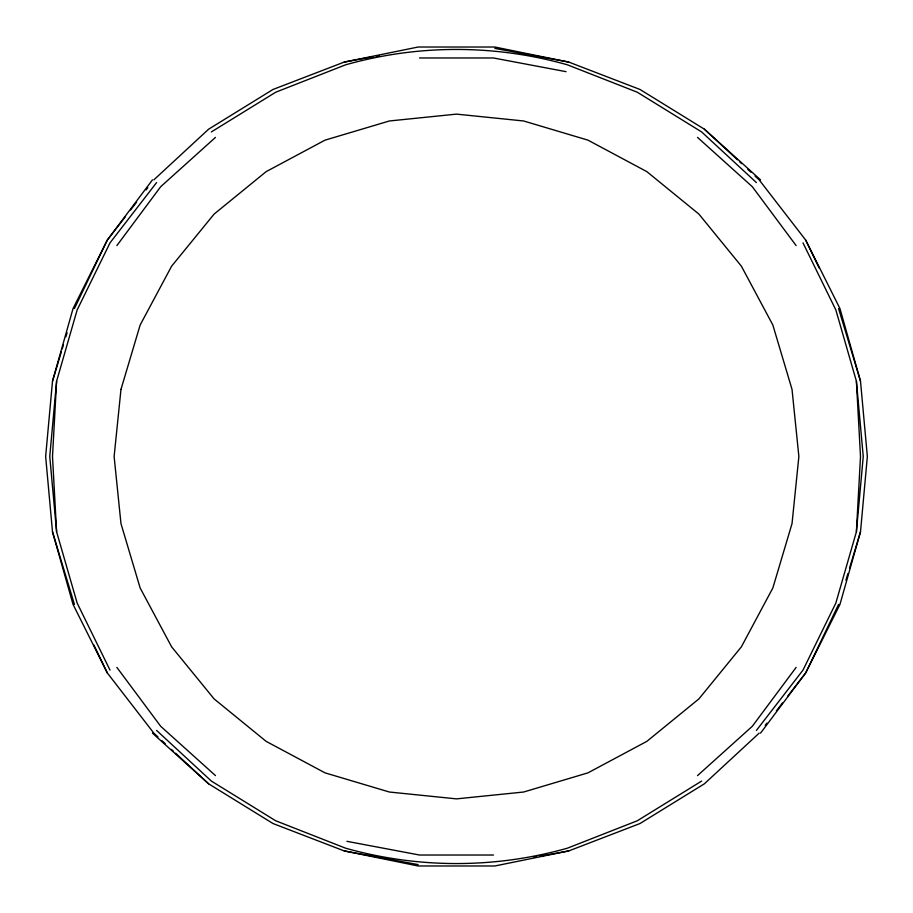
<?xml version="1.0" encoding="UTF-8"?>
<svg xmlns="http://www.w3.org/2000/svg" width="913" height="913" viewBox="0 0 913 913"><rect width="100%" height="100%" fill="white"/><g stroke="black" fill="none" stroke-linecap="round" stroke-linejoin="round"><path stroke-width="1.37" d="M156.579 182.6L110.017 242.858L77.148 309.964L56.606 381.178L52.498 456.5L56.606 531.822L77.148 603.037L110.017 670.142M756.421 730.4L802.984 670.142L835.852 603.037L856.394 531.822L860.503 456.5L856.394 381.178L835.852 309.964L802.984 242.858M152.471 179.861L107.278 240.119L73.04 308.594L52.498 381.178L45.65 456.5L52.498 531.822L73.04 604.406L107.278 672.881L153.841 733.139L157.972 736.962M56.606 381.178L49.759 456.5L56.606 531.822M856.394 531.822L863.242 456.5L856.394 381.178M760.529 733.139L805.723 672.881L839.96 604.406L860.503 531.822L867.35 456.5L860.503 381.178L839.96 308.594L805.723 240.119L759.16 179.861L755.028 176.038M52.498 381.178L61.422 351.608M62.232 348.914L63.454 344.886M65.884 336.817L67.106 332.789M845.895 580.212L847.926 573.49M849.547 568.114L860.503 531.822M74.41 308.594L107.278 240.119L125.389 216.689M838.591 604.406L805.723 672.881L787.611 696.311M116.864 245.597L160.688 186.709L215.468 137.407M796.136 667.403L752.312 726.292L697.532 775.594M130.559 209.99L136.596 202.184M146.08 189.904L147.803 187.667M765.197 725.333L766.92 723.096M776.404 710.816L782.441 703.01M153.841 179.861L208.621 129.19L272.987 89.474L344.201 62.084L418.154 47.02L494.846 47.02L568.799 62.084L640.013 89.474L704.38 129.19L760.529 179.861M759.16 733.139L704.38 783.811L640.013 823.526L568.799 850.916L494.846 865.981L418.154 865.981L344.201 850.916L272.987 823.526L208.621 783.811L152.471 733.139M211.359 131.929L275.726 92.213L345.571 64.823A407.871 407.871 0 0 1 567.43 64.823L637.274 92.213L701.64 131.929L756.421 182.6M701.64 781.072L637.274 820.787L567.43 848.177A407.871 407.871 0 0 1 345.571 848.177L275.726 820.787L211.359 781.072L156.579 730.4M344.201 62.084L373.508 56.663M376.293 56.138L379.089 55.625M533.911 857.375L536.707 856.862M539.492 856.337L568.799 850.916M419.524 57.976L493.477 57.976L566.06 71.671M493.477 855.025L419.524 855.025L346.94 841.33M494.846 48.389L568.799 62.084M344.201 850.916L418.154 864.611M697.532 137.407L752.312 186.709L796.136 245.597M215.468 775.594L160.688 726.292L116.864 667.403M704.38 129.19L737.453 159.786M739.519 161.692L741.584 163.61M747.793 169.339L750.885 172.215M162.115 740.785L165.207 743.661M171.416 749.39L173.481 751.308M175.547 753.214L208.621 783.811M805.723 240.119L819.109 268.011M93.891 644.989L107.278 672.881M838.591 308.594L860.503 381.178M52.498 531.822L74.41 604.406M120.973 389.394L114.125 456.5L120.973 523.606L140.145 587.972L171.644 646.861L214.099 698.902L266.139 741.356L325.028 772.855L389.394 792.028L456.5 798.875L523.606 792.028L587.972 772.855L646.861 741.356L698.902 698.902L741.356 646.861L772.855 587.972L792.028 523.606L798.875 456.5L792.028 389.394L772.855 325.028L741.356 266.139L698.902 214.099L646.861 171.644L587.972 140.145L523.606 120.973L456.5 114.125L389.394 120.973L325.028 140.145L266.139 171.644L214.099 214.099L171.644 266.139L140.145 325.028L120.973 389.394"/></g></svg>
